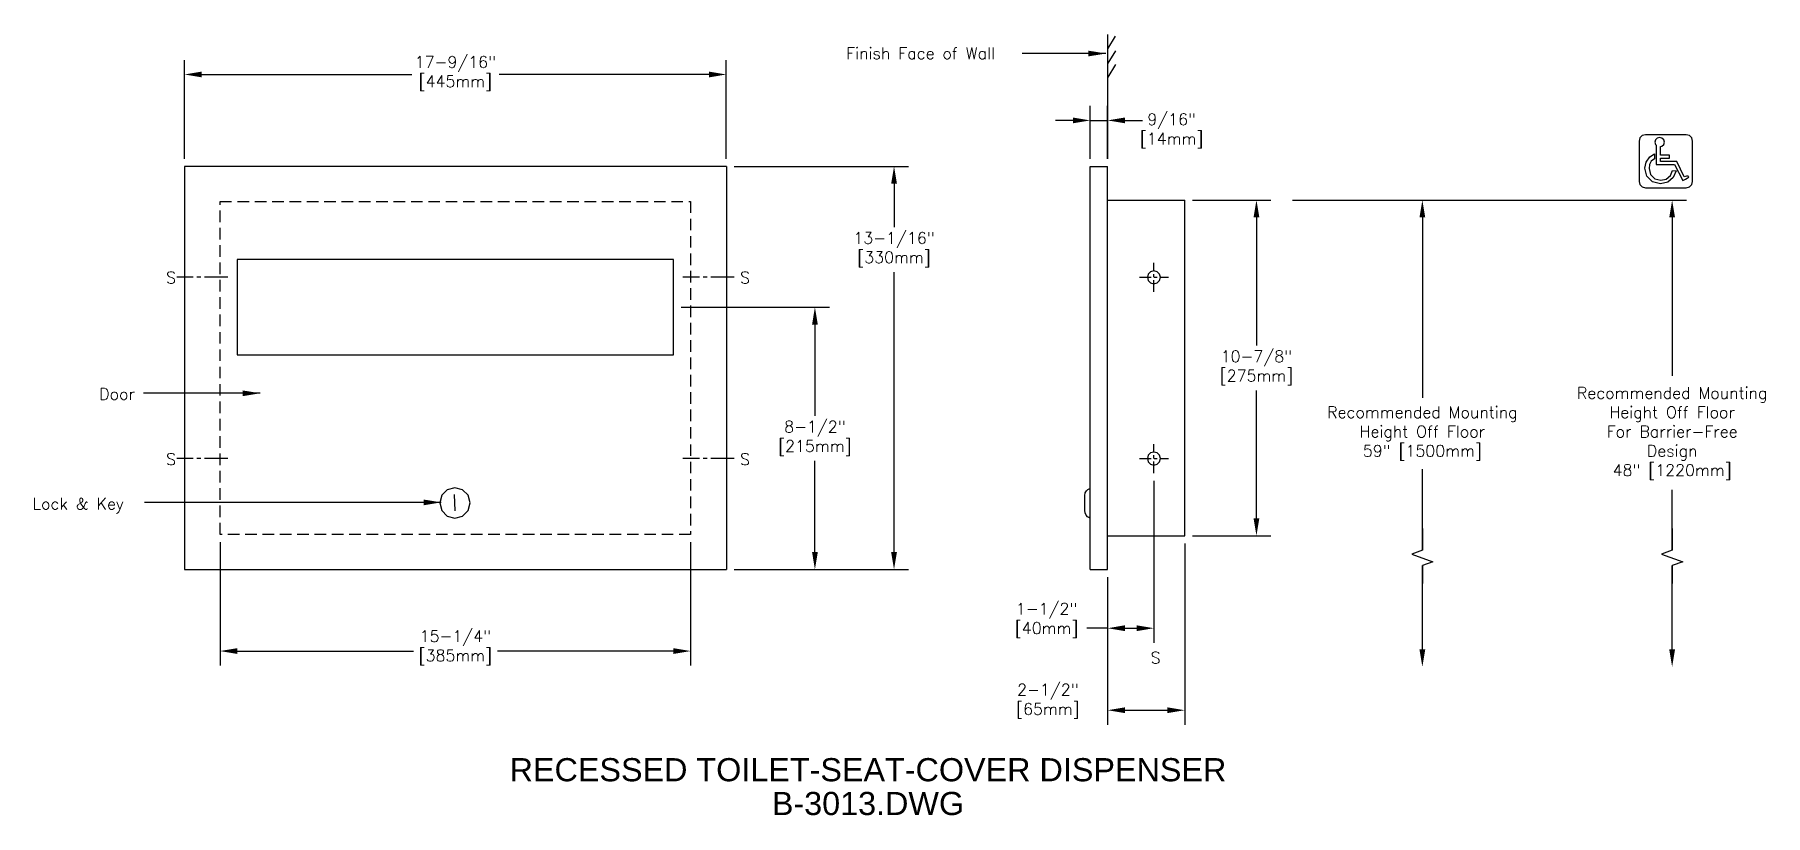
# Model space of a CAD drawing. Extents: x 2.2 to 58.3, y 1.2 to 26.5.
import ezdxf
from ezdxf.enums import TextEntityAlignment as Align

# ---------------------------------------------------------------- set-up
doc = ezdxf.new("R2010")
doc.units = 0
doc.header["$MEASUREMENT"] = 0
doc.header["$PDMODE"] = 35
doc.header["$PDSIZE"] = 0.000315
doc.linetypes.add('CENTER2', pattern=[1.125, 0.75, -0.125, 0.125, -0.125])
doc.linetypes.add('HIDDEN2', pattern=[0.1875, 0.125, -0.0625])
doc.layers.get('0').update_dxf_attribs({"linetype": 'CONTINUOUS'})
doc.layers.get('DEFPOINTS').update_dxf_attribs({"linetype": 'CONTINUOUS'})
for name, color, linetype in [('DETAIL', 4, 'CONTINUOUS'), ('DIM', 1, 'CONTINUOUS'), ('TEXT', 2, 'CONTINUOUS')]:
    doc.layers.add(name, color=color, linetype=linetype)
doc.styles.add('ARIAL_5', font='arial.ttf', dxfattribs={"height": 5})
doc.styles.add('DIM_S_8', font='simplex.shx', dxfattribs={"height": 0.375})
doc.dimstyles.new('DIM_S_7', dxfattribs={"dimtxt": 0.12, "dimasz": 0.5625, "dimexe": 0.46875, "dimexo": 0.25, "dimgap": 0.09375, "dimtad": 1, "dimtih": 1, "dimtoh": 1, "dimdec": 4, "dimrnd": 0.0625, "dimzin": 0, "dimtxsty": 'DIM_S_8', "dimcen": 0.09375, "dimaunit": 1, "dimazin": 3, "dimtfac": 1, "dimtdec": 4, "dimtofl": 0, "dimtmove": 0, "dimatfit": 3, "dimtolj": 1, "dimtzin": 0})

# ---------------------------------------------------------------- blocks, each defined once
blk = doc.blocks.new('TBLK_TX')
blk = doc.blocks.new('*D1')
at = {"color": 0, "linetype": 'BYBLOCK'}
for p, q in [((63.003, 22.457), (63.003, 25.654)), ((80.565, 22.457), (80.565, 25.654)), ((63.565, 25.186), (70.369, 25.186)), ((80.003, 25.186), (73.199, 25.186))]:
    blk.add_line(p, q, dxfattribs=at)
for points in [[(63.565, 25.279), (63.565, 25.092), (63.003, 25.186)], [(80.003, 25.279), (80.003, 25.092), (80.565, 25.186)]]:
    blk.add_solid(points, dxfattribs=at)
at = {"layer": 'DEFPOINTS', "color": 0, "linetype": 'BYBLOCK'}
for p in [(80.565, 25.186), (63.003, 22.207), (80.565, 22.207)]:
    blk.add_point(p, dxfattribs=at)
at = {"color": 0, "linetype": 'BYBLOCK', "insert": (71.784, 25.214), "char_height": 0.375, "attachment_point": 5, "style": 'DIM_S_8'}
blk.add_mtext('\\A1;17-9/16"\\P[445mm]', dxfattribs=at)
blk = doc.blocks.new('*D2')
at = {"color": 0, "linetype": 'BYBLOCK'}
for p, q in [((64.159, 10.028), (64.159, 6.033)), ((79.409, 10.028), (79.409, 6.033)), ((64.722, 6.502), (70.423, 6.502)), ((78.847, 6.502), (73.146, 6.502))]:
    blk.add_line(p, q, dxfattribs=at)
for points in [[(64.722, 6.596), (64.722, 6.408), (64.159, 6.502)], [(78.847, 6.596), (78.847, 6.408), (79.409, 6.502)]]:
    blk.add_solid(points, dxfattribs=at)
at = {"layer": 'DEFPOINTS', "color": 0, "linetype": 'BYBLOCK'}
for p in [(64.159, 10.278), (79.409, 10.278), (79.409, 6.502)]:
    blk.add_point(p, dxfattribs=at)
at = {"color": 0, "linetype": 'BYBLOCK', "insert": (71.784, 6.609), "char_height": 0.375, "attachment_point": 5, "style": 'DIM_S_8'}
blk.add_mtext('\\A1;15-1/4"\\P[385mm]', dxfattribs=at)
blk = doc.blocks.new('*D3')
at = {"color": 0, "linetype": 'BYBLOCK'}
for p, q in [((79.101, 17.645), (83.905, 17.645)), ((83.436, 17.082), (83.436, 14.122)), ((83.436, 9.707), (83.436, 12.667)), ((80.815, 9.145), (83.905, 9.145))]:
    blk.add_line(p, q, dxfattribs=at)
for points in [[(83.343, 17.082), (83.53, 17.082), (83.436, 17.645)], [(83.343, 9.707), (83.53, 9.707), (83.436, 9.145)]]:
    blk.add_solid(points, dxfattribs=at)
at = {"layer": 'DEFPOINTS', "color": 0, "linetype": 'BYBLOCK'}
for p in [(78.851, 17.645), (83.436, 17.645), (80.565, 9.145)]:
    blk.add_point(p, dxfattribs=at)
at = {"color": 0, "linetype": 'BYBLOCK', "insert": (83.436, 13.395), "char_height": 0.375, "attachment_point": 5, "style": 'DIM_S_8'}
blk.add_mtext('\\A1;8-1/2"\\P[215mm]', dxfattribs=at)
blk = doc.blocks.new('*D4')
at = {"color": 0, "linetype": 'BYBLOCK'}
for p, q in [((80.815, 22.207), (86.469, 22.207)), ((86, 21.645), (86, 20.237)), ((86, 9.707), (86, 18.781)), ((80.815, 9.145), (86.469, 9.145))]:
    blk.add_line(p, q, dxfattribs=at)
for points in [[(85.906, 21.645), (86.094, 21.645), (86, 22.207)], [(85.906, 9.707), (86.094, 9.707), (86, 9.145)]]:
    blk.add_solid(points, dxfattribs=at)
at = {"layer": 'DEFPOINTS', "color": 0, "linetype": 'BYBLOCK'}
for p in [(80.565, 22.207), (86, 22.207), (80.565, 9.145)]:
    blk.add_point(p, dxfattribs=at)
at = {"color": 0, "linetype": 'BYBLOCK', "insert": (86, 19.509), "char_height": 0.375, "attachment_point": 5, "style": 'DIM_S_8'}
blk.add_mtext('\\A1;13-1/16"\\P[330mm]', dxfattribs=at)
blk = doc.blocks.new('*D5')
at = {"color": 0, "linetype": 'BYBLOCK'}
for p, q in [((92.359, 22.457), (92.359, 24.166)), ((92.922, 22.457), (92.922, 24.166)), ((91.797, 23.697), (91.234, 23.697)), ((92.359, 23.697), (92.922, 23.697)), ((93.484, 23.697), (94.047, 23.697))]:
    blk.add_line(p, q, dxfattribs=at)
for points in [[(91.797, 23.791), (91.797, 23.604), (92.359, 23.697)], [(93.484, 23.791), (93.484, 23.604), (92.922, 23.697)]]:
    blk.add_solid(points, dxfattribs=at)
at = {"layer": 'DEFPOINTS', "color": 0, "linetype": 'BYBLOCK'}
for p in [(92.922, 23.697), (92.359, 22.207), (92.922, 22.207)]:
    blk.add_point(p, dxfattribs=at)
at = {"color": 0, "linetype": 'BYBLOCK', "insert": (94.996, 23.358), "char_height": 0.375, "attachment_point": 5, "style": 'DIM_S_8'}
blk.add_mtext('\\A1;9/16"\\P[14mm]', dxfattribs=at)
blk = doc.blocks.new('*D6')
at = {"color": 0, "linetype": 'BYBLOCK'}
for p, q in [((95.672, 21.114), (98.213, 21.114)), ((97.744, 20.551), (97.744, 16.404)), ((97.744, 10.801), (97.744, 14.948)), ((95.672, 10.239), (98.213, 10.239))]:
    blk.add_line(p, q, dxfattribs=at)
for points in [[(97.65, 20.551), (97.838, 20.551), (97.744, 21.114)], [(97.65, 10.801), (97.838, 10.801), (97.744, 10.239)]]:
    blk.add_solid(points, dxfattribs=at)
at = {"layer": 'DEFPOINTS', "color": 0, "linetype": 'BYBLOCK'}
for p in [(95.422, 21.114), (95.422, 10.239), (97.744, 10.239)]:
    blk.add_point(p, dxfattribs=at)
at = {"color": 0, "linetype": 'BYBLOCK', "insert": (97.744, 15.676), "char_height": 0.375, "attachment_point": 5, "style": 'DIM_S_8'}
blk.add_mtext('\\A1;10-7/8"\\P[275mm]', dxfattribs=at)
blk = doc.blocks.new('*D7')
at = {"color": 0, "linetype": 'BYBLOCK'}
for p, q in [((94.422, 12.019), (94.422, 6.773)), ((92.922, 8.895), (92.922, 6.773)), ((93.484, 7.242), (93.859, 7.242))]:
    blk.add_line(p, q, dxfattribs=at)
for points in [[(93.484, 7.336), (93.484, 7.148), (92.922, 7.242)], [(93.859, 7.336), (93.859, 7.148), (94.422, 7.242)]]:
    blk.add_solid(points, dxfattribs=at)
at = {"layer": 'DEFPOINTS', "color": 0, "linetype": 'BYBLOCK'}
for p in [(94.422, 12.269), (92.922, 9.145), (94.422, 7.242)]:
    blk.add_point(p, dxfattribs=at)
at = {"color": 0, "linetype": 'BYBLOCK', "insert": (90.944, 7.495), "char_height": 0.375, "attachment_point": 5, "style": 'DIM_S_8'}
blk.add_mtext('\\A1;1-1/2"\\P[40mm]', dxfattribs=at)
blk = doc.blocks.new('*D8')
at = {"color": 0, "linetype": 'BYBLOCK'}
for p, q in [((95.422, 9.989), (95.422, 4.116)), ((92.922, 8.895), (92.922, 4.116)), ((93.484, 4.584), (94.859, 4.584))]:
    blk.add_line(p, q, dxfattribs=at)
for points in [[(93.484, 4.678), (93.484, 4.491), (92.922, 4.584)], [(94.859, 4.678), (94.859, 4.491), (95.422, 4.584)]]:
    blk.add_solid(points, dxfattribs=at)
at = {"layer": 'DEFPOINTS', "color": 0, "linetype": 'BYBLOCK'}
for p in [(95.422, 10.239), (92.922, 9.145), (95.422, 4.584)]:
    blk.add_point(p, dxfattribs=at)
at = {"color": 0, "linetype": 'BYBLOCK', "insert": (90.986, 4.874), "char_height": 0.375, "attachment_point": 5, "style": 'DIM_S_8'}
blk.add_mtext('\\A1;2-1/2"\\P[65mm]', dxfattribs=at)

msp = doc.modelspace()

# ---------------------------------------------------------------- linework, layer by layer
at = {"layer": 'DETAIL', "ltscale": 0.75}
for p, q in [((24.59998, 22.20731), (7.03748, 22.20731)), ((7.03748, 22.20731), (7.03748, 9.14481)), ((24.59998, 22.20731), (24.59998, 9.14481)), ((36.39397, 9.14481), (36.39397, 22.20731)), ((36.39397, 22.20731), (36.95647, 22.20731)), ((36.95647, 9.14481), (36.95647, 22.20731)), ((36.95647, 21.11356), (39.45647, 21.11356)), ((39.45647, 10.23856), (39.45647, 21.11356)), ((36.95647, 10.23856), (39.45647, 10.23856)), ((7.03748, 9.14481), (24.59998, 9.14481)), ((36.39397, 9.14481), (36.95647, 9.14481))]:
    msp.add_line(p, q, dxfattribs=at)
at = {"layer": 'DETAIL', "linetype": 'CONTINUOUS'}
for p, q in [((55.39769, 22.36753), (54.87252, 22.36753)), ((55.64174, 21.87278), (55.39769, 22.36753)), ((55.59535, 21.74958), (55.68107, 21.79303)), ((55.68107, 21.79303), (55.6793, 21.79662))]:
    msp.add_line(p, q, dxfattribs=at)
at = {"layer": 'DETAIL', "linetype": 'CENTER2', "ltscale": 0.5}
for p, q in [((38.45647, 18.14429), (38.45647, 19.08288)), ((37.98715, 18.61356), (38.92594, 18.61356)), ((38.45647, 12.26929), (38.45647, 13.20788)), ((37.98715, 12.73856), (38.92594, 12.73856))]:
    msp.add_line(p, q, dxfattribs=at)
at = {"layer": 'DETAIL', "linetype": 'CENTER2'}
for p, q in [((8.44373, 18.61356), (6.78748, 18.61356)), ((24.84998, 18.61356), (23.19373, 18.61356)), ((8.44373, 12.73856), (6.78748, 12.73856)), ((24.84998, 12.73856), (23.19373, 12.73856))]:
    msp.add_line(p, q, dxfattribs=at)
at = {"layer": 'DETAIL', "ltscale": 0.75}
for points in [[(37.20518, 26.42454), (36.95111, 26.01996)], [(36.95647, 26.47744), (36.95647, 22.4507)], [(37.21305, 25.9565), (36.95914, 25.55205)], [(37.21305, 25.50439), (36.95914, 25.09981)], [(15.80521, 11.79595), (15.55605, 11.72854), (15.37895, 11.55144), (15.31154, 11.30237)], [(16.29891, 11.30237), (16.23151, 11.55144), (16.05439, 11.72854), (15.80521, 11.79595)], [(15.31154, 11.30237), (15.37895, 11.05321), (15.55605, 10.87616), (15.80521, 10.80878)], [(15.7815, 11.57191), (15.79733, 11.04846)], [(15.80521, 10.80878), (16.05439, 10.87616), (16.23151, 11.05321), (16.29891, 11.30237)], [(36.21477, 11.0599), (36.21973, 11.54484)], [(36.21973, 11.54484), (36.233, 11.62444), (36.26629, 11.6926), (36.31237, 11.73457)], [(36.31237, 11.73457), (36.35836, 11.75654), (36.39116, 11.77219), (36.39397, 11.77354)], [(36.3045, 10.85421), (36.25873, 10.90422), (36.2265, 10.97811), (36.21477, 11.0599)], [(36.39575, 10.79467), (36.38326, 10.80284), (36.35048, 10.82424), (36.3045, 10.85421)]]:
    msp.add_lwpolyline(points, dxfattribs=at)
at = {"layer": 'DETAIL', "linetype": 'CONTINUOUS'}
for points in [[(55.70893, 21.51501), (55.81123, 21.54257), (55.88389, 21.61499), (55.91152, 21.71683), (55.91152, 23.02873), (55.88389, 23.13061), (55.81123, 23.20299), (55.70893, 23.23052), (54.38065, 23.23052), (54.27841, 23.20299), (54.20572, 23.13061), (54.17806, 23.02873), (54.17806, 21.71683), (54.20572, 21.61499), (54.27841, 21.54257), (54.38065, 21.51501)], [(55.37769, 22.06601), (55.28525, 21.84794), (55.10727, 21.69642), (54.87207, 21.63964), (54.61341, 21.70936), (54.42951, 21.89252), (54.35951, 22.15017), (54.40629, 22.34785), (54.52292, 22.51476), (54.67379, 22.61541), (54.67527, 22.44907), (54.57322, 22.37467), (54.51724, 22.273), (54.50016, 22.13947), (54.55265, 21.94628), (54.69058, 21.80892), (54.88461, 21.75664), (55.06093, 21.79743), (55.19441, 21.90776), (55.26379, 22.06952)]]:
    msp.add_lwpolyline(points, close=True, dxfattribs=at)
for points in [[(54.87252, 22.84735), (54.92066, 22.86031), (54.97557, 22.91501), (54.99647, 22.99198), (54.97557, 23.06889), (54.92066, 23.12354), (54.84342, 23.14434), (54.76615, 23.12354), (54.71126, 23.06889), (54.69039, 22.99198), (54.71126, 22.91501), (54.73519, 22.89118)], [(54.73519, 22.89118), (54.73519, 22.27171)], [(54.87252, 22.56594), (54.87252, 22.84735)], [(54.87252, 22.47011), (55.16111, 22.47011), (55.16111, 22.56594), (54.87252, 22.56594)], [(54.87252, 22.36753), (54.87252, 22.47011)], [(54.73519, 22.27171), (54.87252, 22.27171)], [(54.87252, 22.27171), (55.32867, 22.27171)], [(55.32867, 22.27171), (55.59535, 21.74958)], [(55.6793, 21.79662), (55.74006, 21.82208), (55.77899, 21.85013), (55.78805, 21.87556), (55.76283, 21.89039), (55.70992, 21.88929), (55.64174, 21.87278)]]:
    msp.add_lwpolyline(points, dxfattribs=at)
at = {"layer": 'DETAIL', "linetype": 'HIDDEN2', "ltscale": 3}
msp.add_lwpolyline([(8.19373, 21.07419), (23.44373, 21.07419), (23.44373, 10.27793), (8.19373, 10.27793)], close=True, dxfattribs=at)
at = {"layer": 'DETAIL', "ltscale": 0.75}
for points in [[(8.75157, 16.10076), (22.88588, 16.10076), (22.88588, 19.18887), (8.75157, 19.18887)], [(38.45647, 18.40325), (38.56271, 18.43194), (38.63822, 18.50738), (38.66695, 18.61356), (38.63822, 18.71969), (38.56271, 18.79516), (38.45647, 18.82389), (38.35035, 18.79516), (38.27488, 18.71969), (38.24614, 18.61356), (38.27488, 18.50738), (38.35035, 18.43194)], [(38.45647, 12.52825), (38.56271, 12.55694), (38.63822, 12.63238), (38.66695, 12.73856), (38.63822, 12.84469), (38.56271, 12.92016), (38.45647, 12.94889), (38.35035, 12.92016), (38.27488, 12.84469), (38.24614, 12.73856), (38.27488, 12.63238), (38.35035, 12.55694)]]:
    msp.add_lwpolyline(points, close=True, dxfattribs=at)
at = {"layer": 'DIM', "linetype": 'CONTINUOUS'}
for p, q in [((42.94308, 21.11356), (47.62379, 21.11356)), ((47.62379, 21.11356), (55.7183, 21.11356)), ((47.15504, 20.55106), (47.15504, 14.70818)), ((55.24955, 20.55106), (55.24955, 15.41826)), ((47.15504, 9.77128), (47.15504, 12.39568)), ((55.24955, 9.77128), (55.24955, 11.72685)), ((47.15504, 6.55279), (47.15504, 9.27128)), ((55.24955, 6.55279), (55.24955, 9.27128)), ((36.95647, 7.24212), (36.28698, 7.24212))]:
    msp.add_line(p, q, dxfattribs=at)
for points in [[(47.15504, 10.47813), (47.15504, 9.77128), (46.81161, 9.64628), (47.49848, 9.39628), (47.15504, 9.27128), (47.15504, 8.68645)], [(55.24955, 10.47813), (55.24955, 9.77128), (54.90612, 9.64628), (55.59299, 9.39628), (55.24955, 9.27128), (55.24955, 8.68645)]]:
    msp.add_lwpolyline(points, dxfattribs=at)
for points in [[(47.06129, 20.55106), (47.24879, 20.55106), (47.15504, 21.11356)], [(55.1558, 20.55106), (55.3433, 20.55106), (55.24955, 21.11356)], [(47.06129, 6.55279), (47.24879, 6.55279), (47.15504, 5.99029)], [(55.1558, 6.55279), (55.3433, 6.55279), (55.24955, 5.99029)]]:
    msp.add_solid(points, dxfattribs=at)

# ---------------------------------------------------------------- block references
at = {"layer": 'TEXT', "linetype": 'CONTINUOUS'}
ref = msp.add_blockref('TBLK_TX', (29.18941, 2.28158), dxfattribs=dict(at, xscale=0.15, yscale=0.15, zscale=0.15))
ref.add_attrib('TITLE', 'RECESSED TOILET-SEAT-COVER DISPENSER', dxfattribs={"layer": '0', "height": 0.75, "style": 'ARIAL_5'}).set_placement((29.18941, 2.28158), align=Align.CENTER)
ref.add_attrib('DWG_NAME', 'B-3013.DWG', dxfattribs={"layer": '0', "height": 0.75, "style": 'ARIAL_5'}).set_placement((29.18941, 1.18694), align=Align.CENTER)

# ---------------------------------------------------------------- texts
at = {"layer": 'DIM', "linetype": 'CONTINUOUS', "style": 'DIM_S_8'}
for s, p in [('Finish Face of Wall', (28.48451, 25.68265)), ('S', (6.44367, 18.41743)), ('S', (25.04408, 18.41743)), ('Door', (4.27685, 14.64579)), ('S', (6.44367, 12.53091)), ('S', (25.04408, 12.53091)), ('Lock & Key', (2.11958, 11.08772)), ('S', (38.35102, 6.09774))]:
    msp.add_text(s, height=0.375, dxfattribs=at).set_placement(p)
at = {"layer": 'DIM', "linetype": 'CONTINUOUS', "char_height": 0.375, "attachment_point": 5, "style": 'DIM_S_8'}
for s, insert in [('Recommended Mounting\\PHeight Off Floor\\PFor Barrier-Free\\PDesign\\P48" [1220mm]', (55.24955, 13.55193)), ('Recommended Mounting\\PHeight Off Floor\\P59" [1500mm]', (47.15504, 13.55193))]:
    msp.add_mtext(s, dxfattribs=dict(at, insert=insert))

# ---------------------------------------------------------------- dimensions: what is measured, and where the dimension line sits
at = {"layer": 'DIM', "linetype": 'CONTINUOUS'}
for base, p1, p2, text, picture, middle in [((24.59998, 25.18553), (7.03748, 22.20731), (24.59998, 22.20731), '17-9/16"\\P[445mm]', '*D1', (15.81873, 25.21411)), ((36.95647, 23.69747), (36.39397, 22.20731), (36.95647, 22.20731), '9/16"\\P[14mm]', '*D5', (39.03029, 23.35785)), ((38.45647, 7.24212), (36.95647, 9.14481), (38.45647, 12.26929), '1-1/2"\\P[40mm]', '*D7', (34.97864, 7.49525)), ((23.44373, 6.50207), (8.19373, 10.27793), (23.44373, 10.27793), '15-1/4"\\P[385mm]', '*D2', (15.81873, 6.6093)), ((39.45647, 4.58429), (36.95647, 9.14481), (39.45647, 10.23856), '2-1/2"\\P[65mm]', '*D8', (35.02084, 4.87365))]:
    dim = msp.add_linear_dim(base=base, p1=p1, p2=p2, text=text, dimstyle='DIM_S_7', override={"dimpost": '\\X'}, dxfattribs=at)
    dim.commit()
    dim.dimension.update_dxf_attribs({"geometry": picture, "text_midpoint": middle, "dimtype": 160, "insert": (-55.96543, 0)})
dim = msp.add_linear_dim(base=(30.03481, 22.20731), p1=(24.59998, 9.14481), p2=(24.59998, 22.20731), angle=90, text='13-1/16"\\P[330mm]', dimstyle='DIM_S_7', override={"dimpost": '\\X'}, dxfattribs=at)
dim.commit()
dim.dimension.update_dxf_attribs({"geometry": '*D4', "text_midpoint": (30.03481, 19.50897), "dimtype": 160, "insert": (-55.96543, 0)})
for base, p1, p2, text, picture, middle in [((41.77868, 10.23856), (39.45647, 21.11356), (39.45647, 10.23856), '10-7/8"\\P[275mm]', '*D6', (41.77868, 15.67606)), ((27.47101, 17.64481), (24.59998, 9.14481), (22.88588, 17.64481), '8-1/2"\\P[215mm]', '*D3', (27.47101, 13.39481))]:
    dim = msp.add_linear_dim(base=base, p1=p1, p2=p2, angle=90, text=text, dimstyle='DIM_S_7', override={"dimpost": '\\X'}, dxfattribs=at)
    dim.commit()
    dim.dimension.update_dxf_attribs({"geometry": picture, "text_midpoint": middle, "insert": (-55.96543, 0)})

# ---------------------------------------------------------------- leaders
for points in [[(36.8975, 25.86464), (34.18363, 25.86464)], [(9.4894, 14.85469), (5.71625, 14.85469)], [(15.35545, 11.31879), (5.74573, 11.31879)]]:
    msp.add_leader(points, dimstyle='DIM_S_7', dxfattribs=at)

doc.saveas('drawing.dxf')
